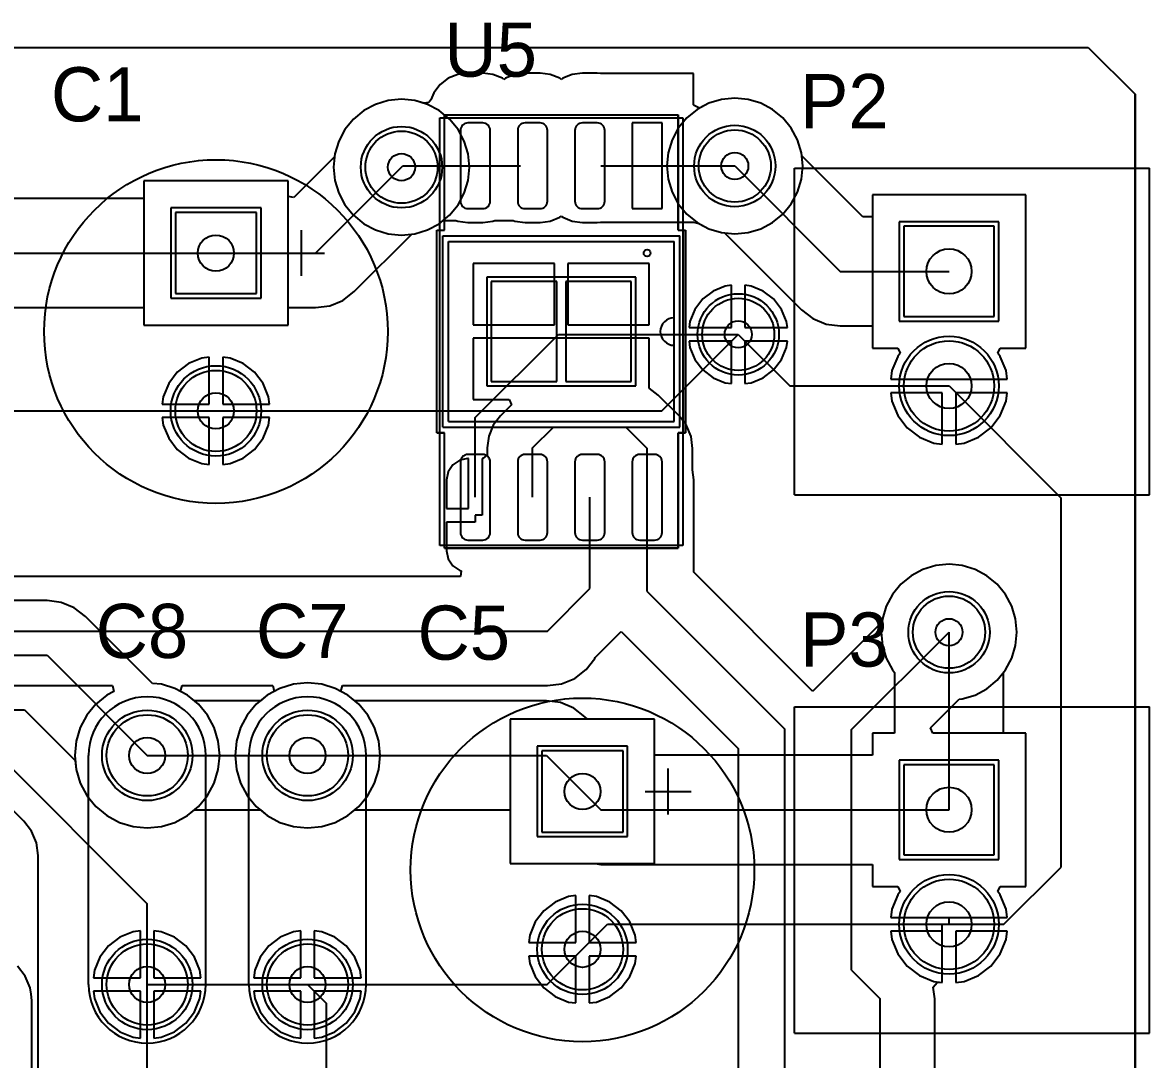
# Model space of a CAD drawing. Header units: millimetres. Extents: x 60.7 to 146.2, y 31.8 to 124.2.
# Drawn here: x 121.19 to 146.18, y 100.38 to 123.37 of the extents above; entities that cross this region are included whole.
import ezdxf

# ---------------------------------------------------------------- set-up
doc = ezdxf.new("R2010")
doc.units = ezdxf.units.MM
for name, color, linetype in [('BottomLayer', 5, 'Continuous'), ('BottomSolder', 6, 'Continuous'), ('Mechanical13', 56, 'Continuous'), ('Mechanical15', 56, 'Continuous'), ('Mechanical5', 56, 'Continuous'), ('Mechanical7', 56, 'Continuous'), ('MultiLayer', 9, 'Continuous'), ('PadHoleLayer', 156, 'Continuous'), ('TopLayer', 1, 'Continuous'), ('TopOverlay', 2, 'Continuous'), ('TopPaste', 8, 'Continuous'), ('TopSolder', 216, 'Continuous'), ('ViaHoleLayer', 16, 'Continuous')]:
    doc.layers.add(name, color=color, linetype=linetype)

msp = doc.modelspace()

# ---------------------------------------------------------------- linework, layer by layer
at = {"layer": 'BottomLayer'}
for p, q in [((81.3, 122.823), (144.82, 122.823)), ((144.82, 122.823), (145.86, 121.783)), ((136.982, 121.7), (136.688, 121.671)), ((137.276, 121.671), (136.982, 121.7)), ((145.86, 121.783), (145.86, 66)), ((129.014, 121.56), (128.753, 121.421)), ((129.297, 121.646), (129.014, 121.56)), ((129.591, 121.675), (129.297, 121.646)), ((129.885, 121.646), (129.591, 121.675)), ((130.168, 121.56), (129.885, 121.646)), ((130.428, 121.421), (130.168, 121.56)), ((136.405, 121.585), (136.145, 121.446)), ((136.688, 121.671), (136.405, 121.585)), ((137.559, 121.585), (137.276, 121.671)), ((137.82, 121.446), (137.559, 121.585)), ((128.525, 121.233), (128.338, 121.005)), ((128.753, 121.421), (128.525, 121.233)), ((130.657, 121.233), (130.428, 121.421)), ((130.844, 121.005), (130.657, 121.233)), ((135.916, 121.259), (135.729, 121.03)), ((136.145, 121.446), (135.916, 121.259)), ((138.048, 121.259), (137.82, 121.446)), ((138.235, 121.03), (138.048, 121.259)), ((128.338, 121.005), (128.198, 120.744)), ((130.983, 120.744), (130.844, 121.005)), ((135.729, 121.03), (135.59, 120.77)), ((138.375, 120.77), (138.235, 121.03)), ((128.198, 120.744), (128.113, 120.461)), ((131.069, 120.461), (130.983, 120.744)), ((135.59, 120.77), (135.504, 120.487)), ((138.46, 120.487), (138.375, 120.77)), ((128.113, 120.461), (128.106, 120.394)), ((131.098, 120.167), (131.069, 120.461)), ((135.504, 120.487), (135.475, 120.193)), ((138.467, 120.42), (138.46, 120.487)), ((128.106, 120.394), (127.203, 119.491)), ((139.82, 119.066), (138.467, 120.42)), ((127.686, 118.262), (129.591, 120.167)), ((131.069, 119.873), (131.098, 120.167)), ((135.475, 120.193), (135.504, 119.899)), ((136.982, 120.193), (139.319, 117.856)), ((127.076, 119.862), (123.876, 119.862)), ((123.876, 119.862), (123.876, 119.473)), ((127.076, 119.517), (127.076, 119.862)), ((130.983, 119.591), (131.069, 119.873)), ((135.504, 119.899), (135.59, 119.616)), ((123.876, 119.473), (119.404, 119.473)), ((127.203, 119.491), (127.076, 119.517)), ((130.844, 119.33), (130.983, 119.591)), ((135.59, 119.616), (135.729, 119.355)), ((143.432, 119.556), (140.032, 119.556)), ((140.032, 119.556), (140.032, 119.066)), ((143.432, 116.156), (143.432, 119.556)), ((130.657, 119.102), (130.844, 119.33)), ((135.729, 119.355), (135.916, 119.127)), ((126.376, 119.162), (124.576, 119.162)), ((124.576, 119.162), (124.576, 117.363)), ((126.376, 117.363), (126.376, 119.162)), ((130.428, 118.914), (130.657, 119.102)), ((135.916, 119.127), (136.145, 118.94)), ((140.032, 119.066), (139.82, 119.066)), ((129.885, 118.689), (130.168, 118.775)), ((130.168, 118.775), (130.428, 118.914)), ((136.145, 118.94), (136.405, 118.8)), ((136.405, 118.8), (136.688, 118.715)), ((136.688, 118.715), (136.755, 118.708)), ((136.755, 118.708), (138.463, 117)), ((142.732, 118.856), (140.732, 118.856)), ((140.732, 118.856), (140.732, 116.856)), ((142.732, 116.856), (142.732, 118.856)), ((128.542, 117.407), (129.818, 118.682)), ((129.818, 118.682), (129.885, 118.689)), ((118.656, 118.262), (125.476, 118.262)), ((125.476, 118.262), (127.686, 118.262)), ((139.319, 117.856), (141.732, 117.856)), ((136.771, 117.531), (136.504, 117.42)), ((136.908, 117.549), (136.771, 117.531)), ((136.908, 116.609), (136.908, 117.549)), ((137.346, 117.531), (137.208, 117.549)), ((137.208, 117.549), (137.208, 116.609)), ((137.613, 117.42), (137.346, 117.531)), ((124.576, 117.363), (126.376, 117.363)), ((127.999, 117.093), (128.291, 117.214)), ((128.291, 117.214), (128.542, 117.407)), ((136.274, 117.244), (136.098, 117.014)), ((136.504, 117.42), (136.274, 117.244)), ((137.843, 117.244), (137.613, 117.42)), ((138.019, 117.014), (137.843, 117.244)), ((118.656, 117.052), (123.876, 117.052)), ((123.876, 117.052), (123.876, 116.662)), ((127.076, 116.662), (127.076, 117.052)), ((127.076, 117.052), (127.686, 117.052)), ((127.686, 117.052), (127.999, 117.093)), ((136.098, 117.014), (135.987, 116.746)), ((138.13, 116.746), (138.019, 117.014)), ((138.463, 117), (138.714, 116.808)), ((135.987, 116.746), (135.969, 116.609)), ((138.148, 116.609), (138.13, 116.746)), ((138.714, 116.808), (139.006, 116.687)), ((140.732, 116.856), (142.732, 116.856)), ((123.876, 116.662), (127.076, 116.662)), ((135.362, 114.762), (137.058, 116.459)), ((135.969, 116.609), (136.908, 116.609)), ((137.058, 116.459), (138.201, 115.316)), ((137.208, 116.609), (138.148, 116.609)), ((139.006, 116.687), (139.319, 116.646)), ((139.319, 116.646), (140.032, 116.646)), ((140.032, 116.646), (140.032, 116.156)), ((136.908, 116.309), (135.969, 116.309)), ((135.969, 116.309), (135.987, 116.172)), ((136.908, 115.369), (136.908, 116.309)), ((138.148, 116.309), (137.208, 116.309)), ((137.208, 116.309), (137.208, 115.369)), ((138.13, 116.172), (138.148, 116.309)), ((125.326, 115.953), (125.163, 115.932)), ((125.326, 114.913), (125.326, 115.953)), ((125.789, 115.932), (125.626, 115.953)), ((125.626, 115.953), (125.626, 114.913)), ((135.987, 116.172), (136.098, 115.904)), ((138.019, 115.904), (138.13, 116.172)), ((140.032, 116.156), (140.594, 116.156)), ((140.596, 115.972), (140.465, 115.655)), ((140.594, 116.156), (140.651, 116.042)), ((140.651, 116.042), (140.596, 115.972)), ((142.813, 116.042), (142.87, 116.156)), ((142.868, 115.972), (142.813, 116.042)), ((142.999, 115.655), (142.868, 115.972)), ((142.87, 116.156), (143.432, 116.156)), ((124.871, 115.811), (124.62, 115.618)), ((125.163, 115.932), (124.871, 115.811)), ((126.081, 115.811), (125.789, 115.932)), ((126.332, 115.618), (126.081, 115.811)), ((136.098, 115.904), (136.274, 115.674)), ((137.843, 115.674), (138.019, 115.904)), ((124.62, 115.618), (124.428, 115.368)), ((126.524, 115.368), (126.332, 115.618)), ((136.274, 115.674), (136.504, 115.498)), ((136.504, 115.498), (136.771, 115.387)), ((137.346, 115.387), (137.613, 115.498)), ((137.613, 115.498), (137.843, 115.674)), ((140.465, 115.655), (140.441, 115.466)), ((140.441, 115.466), (141.732, 115.466)), ((141.732, 115.466), (143.023, 115.466)), ((143.023, 115.466), (142.999, 115.655)), ((124.428, 115.368), (124.307, 115.076)), ((126.645, 115.076), (126.524, 115.368)), ((136.771, 115.387), (136.908, 115.369)), ((137.208, 115.369), (137.346, 115.387)), ((138.201, 115.316), (141.732, 115.316)), ((141.732, 115.316), (144.221, 112.827)), ((124.307, 115.076), (124.285, 114.913)), ((126.667, 114.913), (126.645, 115.076)), ((141.582, 115.166), (140.441, 115.166)), ((140.441, 115.166), (140.465, 114.977)), ((140.465, 114.977), (140.596, 114.66)), ((141.582, 114.025), (141.582, 115.166)), ((143.023, 115.166), (141.882, 115.166)), ((141.882, 115.166), (141.882, 114.025)), ((142.868, 114.66), (142.999, 114.977)), ((142.999, 114.977), (143.023, 115.166)), ((118.636, 114.762), (125.476, 114.762)), ((124.285, 114.913), (125.326, 114.913)), ((125.476, 114.762), (135.362, 114.762)), ((125.626, 114.913), (126.667, 114.913)), ((125.326, 114.613), (124.285, 114.613)), ((124.285, 114.613), (124.307, 114.449)), ((125.326, 113.572), (125.326, 114.613)), ((126.667, 114.613), (125.626, 114.613)), ((125.626, 114.613), (125.626, 113.572)), ((126.645, 114.449), (126.667, 114.613)), ((140.596, 114.66), (140.805, 114.389)), ((142.659, 114.389), (142.868, 114.66)), ((124.307, 114.449), (124.428, 114.157)), ((126.524, 114.157), (126.645, 114.449)), ((140.805, 114.389), (141.076, 114.18)), ((142.388, 114.18), (142.659, 114.389)), ((124.428, 114.157), (124.62, 113.907)), ((126.332, 113.907), (126.524, 114.157)), ((141.076, 114.18), (141.393, 114.049)), ((141.393, 114.049), (141.582, 114.025)), ((141.882, 114.025), (142.071, 114.049)), ((142.071, 114.049), (142.388, 114.18)), ((124.62, 113.907), (124.871, 113.714)), ((124.871, 113.714), (125.163, 113.593)), ((125.789, 113.593), (126.081, 113.714)), ((126.081, 113.714), (126.332, 113.907)), ((125.163, 113.593), (125.326, 113.572)), ((125.626, 113.572), (125.789, 113.593)), ((144.221, 104.648), (144.221, 112.827)), ((141.155, 111.248), (140.895, 111.108)), ((141.438, 111.333), (141.155, 111.248)), ((141.732, 111.362), (141.438, 111.333)), ((142.026, 111.333), (141.732, 111.362)), ((142.309, 111.248), (142.026, 111.333)), ((142.569, 111.108), (142.309, 111.248)), ((140.895, 111.108), (140.666, 110.921)), ((142.798, 110.921), (142.569, 111.108)), ((140.666, 110.921), (140.479, 110.692)), ((142.985, 110.692), (142.798, 110.921)), ((121.73, 110.557), (95.497, 110.557)), ((122.043, 110.516), (121.73, 110.557)), ((122.335, 110.395), (122.043, 110.516)), ((140.479, 110.692), (140.339, 110.432)), ((143.125, 110.432), (142.985, 110.692)), ((122.585, 110.203), (122.335, 110.395)), ((140.339, 110.432), (140.254, 110.149)), ((143.21, 110.149), (143.125, 110.432)), ((124.067, 108.721), (122.585, 110.203)), ((140.254, 110.149), (140.225, 109.855)), ((143.239, 109.855), (143.21, 110.149)), ((140.225, 109.855), (140.254, 109.561)), ((141.732, 105.918), (141.732, 109.855)), ((143.21, 109.561), (143.239, 109.855)), ((140.254, 109.561), (140.339, 109.278)), ((143.125, 109.278), (143.21, 109.561)), ((94.996, 109.347), (121.73, 109.347)), ((121.73, 109.347), (123.952, 107.124)), ((140.339, 109.278), (140.479, 109.018)), ((142.985, 109.018), (143.125, 109.278)), ((140.479, 109.018), (140.522, 108.965)), ((140.522, 108.965), (140.522, 107.618)), ((142.942, 108.965), (142.985, 109.018)), ((142.942, 107.618), (142.942, 108.965)), ((124.266, 108.701), (124.067, 108.721)), ((127.508, 108.732), (127.194, 108.701)), ((127.822, 108.701), (127.508, 108.732)), ((124.567, 108.61), (124.266, 108.701)), ((124.845, 108.461), (124.567, 108.61)), ((124.999, 108.335), (124.845, 108.461)), ((126.615, 108.461), (126.461, 108.335)), ((126.893, 108.61), (126.615, 108.461)), ((127.194, 108.701), (126.893, 108.61)), ((128.123, 108.61), (127.822, 108.701)), ((128.401, 108.461), (128.123, 108.61)), ((128.555, 108.335), (128.401, 108.461)), ((126.461, 108.335), (124.999, 108.335)), ((132.804, 108.335), (128.555, 108.335)), ((133.117, 108.294), (132.804, 108.335)), ((133.409, 108.173), (133.117, 108.294)), ((110.479, 108.137), (121.228, 108.137)), ((121.228, 108.137), (122.356, 107.009)), ((133.66, 107.98), (133.409, 108.173)), ((133.716, 107.924), (133.66, 107.98)), ((135.204, 107.924), (133.716, 107.924)), ((135.204, 107.128), (135.204, 107.924)), ((140.522, 107.618), (140.032, 107.618)), ((140.032, 107.618), (140.032, 107.128)), ((143.432, 107.618), (142.942, 107.618)), ((143.432, 104.218), (143.432, 107.618)), ((134.504, 107.224), (132.704, 107.224)), ((132.704, 107.224), (132.704, 105.425)), ((134.504, 105.425), (134.504, 107.224)), ((122.356, 107.009), (122.375, 106.811)), ((123.952, 107.124), (127.508, 107.124)), ((127.508, 107.124), (132.804, 107.124)), ((132.804, 107.124), (133.604, 106.324)), ((140.032, 107.128), (135.204, 107.128)), ((122.375, 106.811), (122.467, 106.509)), ((142.732, 106.918), (140.732, 106.918)), ((140.732, 106.918), (140.732, 104.918)), ((142.732, 104.918), (142.732, 106.918)), ((122.467, 106.509), (122.615, 106.231)), ((122.615, 106.231), (122.815, 105.988)), ((133.604, 106.324), (134.01, 105.918)), ((122.815, 105.988), (123.059, 105.788)), ((123.059, 105.788), (123.337, 105.639)), ((124.567, 105.639), (124.845, 105.788)), ((124.845, 105.788), (124.999, 105.914)), ((124.999, 105.914), (126.461, 105.914)), ((126.461, 105.914), (126.615, 105.788)), ((126.615, 105.788), (126.893, 105.639)), ((128.123, 105.639), (128.401, 105.788)), ((128.401, 105.788), (128.555, 105.914)), ((128.555, 105.914), (132.004, 105.914)), ((132.004, 105.914), (132.004, 104.724)), ((134.01, 105.918), (141.732, 105.918)), ((123.337, 105.639), (123.638, 105.548)), ((123.638, 105.548), (123.952, 105.517)), ((123.952, 105.517), (124.266, 105.548)), ((124.266, 105.548), (124.567, 105.639)), ((126.893, 105.639), (127.194, 105.548)), ((127.194, 105.548), (127.508, 105.517)), ((127.508, 105.517), (127.822, 105.548)), ((127.822, 105.548), (128.123, 105.639)), ((132.704, 105.425), (134.504, 105.425)), ((132.004, 104.724), (133.882, 104.724)), ((133.882, 104.724), (134.01, 104.708)), ((134.01, 104.708), (140.032, 104.708)), ((140.032, 104.708), (140.032, 104.218)), ((140.732, 104.918), (142.732, 104.918)), ((142.951, 103.378), (144.221, 104.648)), ((140.032, 104.218), (140.594, 104.218)), ((140.594, 104.218), (140.651, 104.104)), ((142.813, 104.104), (142.87, 104.218)), ((142.87, 104.218), (143.432, 104.218)), ((133.291, 103.994), (132.999, 103.873)), ((133.454, 104.015), (133.291, 103.994)), ((133.454, 102.975), (133.454, 104.015)), ((133.917, 103.994), (133.754, 104.015)), ((133.754, 104.015), (133.754, 102.975)), ((134.209, 103.873), (133.917, 103.994)), ((140.596, 104.034), (140.465, 103.717)), ((140.651, 104.104), (140.596, 104.034)), ((142.868, 104.034), (142.813, 104.104)), ((142.999, 103.717), (142.868, 104.034)), ((132.999, 103.873), (132.748, 103.68)), ((134.46, 103.68), (134.209, 103.873)), ((140.465, 103.717), (140.441, 103.528)), ((143.023, 103.528), (142.999, 103.717)), ((132.748, 103.68), (132.556, 103.43)), ((134.652, 103.43), (134.46, 103.68)), ((140.441, 103.528), (141.732, 103.528)), ((141.732, 103.528), (143.023, 103.528)), ((123.639, 103.214), (123.347, 103.093)), ((123.802, 103.235), (123.639, 103.214)), ((123.802, 102.194), (123.802, 103.235)), ((124.265, 103.214), (124.102, 103.235)), ((124.102, 103.235), (124.102, 102.194)), ((124.557, 103.093), (124.265, 103.214)), ((127.195, 103.214), (126.903, 103.093)), ((127.358, 103.235), (127.195, 103.214)), ((127.358, 102.194), (127.358, 103.235)), ((127.821, 103.214), (127.658, 103.235)), ((127.658, 103.235), (127.658, 102.194)), ((128.113, 103.093), (127.821, 103.214)), ((132.556, 103.43), (132.435, 103.138)), ((133.604, 102.824), (134.158, 103.378)), ((134.158, 103.378), (141.732, 103.378)), ((134.773, 103.138), (134.652, 103.43)), ((141.582, 103.228), (140.441, 103.228)), ((140.441, 103.228), (140.465, 103.039)), ((141.582, 102.087), (141.582, 103.228)), ((141.732, 103.378), (142.951, 103.378)), ((143.023, 103.228), (141.882, 103.228)), ((141.882, 103.228), (141.882, 102.087)), ((142.999, 103.039), (143.023, 103.228)), ((123.347, 103.093), (123.096, 102.9)), ((124.808, 102.9), (124.557, 103.093)), ((126.903, 103.093), (126.652, 102.9)), ((128.364, 102.9), (128.113, 103.093)), ((132.435, 103.138), (132.413, 102.975)), ((132.413, 102.975), (133.454, 102.975)), ((133.754, 102.975), (134.795, 102.975)), ((134.795, 102.975), (134.773, 103.138)), ((140.465, 103.039), (140.596, 102.722)), ((142.868, 102.722), (142.999, 103.039)), ((123.096, 102.9), (122.904, 102.65)), ((125, 102.65), (124.808, 102.9)), ((126.652, 102.9), (126.46, 102.65)), ((128.556, 102.65), (128.364, 102.9)), ((132.824, 102.044), (133.604, 102.824)), ((140.596, 102.722), (140.805, 102.451)), ((142.659, 102.451), (142.868, 102.722)), ((122.904, 102.65), (122.783, 102.358)), ((125.121, 102.358), (125, 102.65)), ((126.46, 102.65), (126.339, 102.358)), ((128.677, 102.358), (128.556, 102.65)), ((133.454, 102.675), (132.413, 102.675)), ((132.413, 102.675), (132.435, 102.511)), ((132.435, 102.511), (132.556, 102.219)), ((133.454, 101.634), (133.454, 102.675)), ((134.795, 102.675), (133.754, 102.675)), ((133.754, 102.675), (133.754, 101.634)), ((134.652, 102.219), (134.773, 102.511)), ((134.773, 102.511), (134.795, 102.675)), ((121.249, 102.228), (121.077, 102.453)), ((121.312, 102.075), (121.249, 102.228)), ((122.783, 102.358), (122.761, 102.194)), ((125.143, 102.194), (125.121, 102.358)), ((126.339, 102.358), (126.317, 102.194)), ((128.699, 102.194), (128.677, 102.358)), ((132.556, 102.219), (132.748, 101.969)), ((134.46, 101.969), (134.652, 102.219)), ((140.805, 102.451), (141.076, 102.242)), ((141.076, 102.242), (141.393, 102.111)), ((142.071, 102.111), (142.388, 102.242)), ((142.388, 102.242), (142.659, 102.451)), ((121.357, 101.967), (121.312, 102.075)), ((121.376, 101.826), (121.357, 101.967)), ((122.761, 102.194), (123.802, 102.194)), ((123.952, 102.044), (127.508, 102.044)), ((123.952, 97.511), (123.952, 102.044)), ((124.102, 102.194), (125.143, 102.194)), ((126.317, 102.194), (127.358, 102.194)), ((127.508, 102.044), (132.824, 102.044)), ((127.508, 102.044), (127.93, 101.622)), ((127.658, 102.194), (128.699, 102.194)), ((132.748, 101.969), (132.999, 101.776)), ((134.209, 101.776), (134.46, 101.969)), ((141.393, 102.111), (141.582, 102.087)), ((141.882, 102.087), (142.071, 102.111)), ((121.394, 101.686), (121.376, 101.826)), ((123.802, 101.895), (122.761, 101.895)), ((122.761, 101.895), (122.783, 101.731)), ((122.783, 101.731), (122.904, 101.439)), ((123.802, 100.854), (123.802, 101.895)), ((125.143, 101.895), (124.102, 101.895)), ((124.102, 101.895), (124.102, 100.854)), ((125, 101.439), (125.121, 101.731)), ((125.121, 101.731), (125.143, 101.895)), ((127.358, 101.895), (126.317, 101.895)), ((126.317, 101.895), (126.339, 101.731)), ((126.339, 101.731), (126.46, 101.439)), ((127.358, 100.854), (127.358, 101.895)), ((128.699, 101.895), (127.658, 101.895)), ((127.658, 101.895), (127.658, 100.854)), ((128.556, 101.439), (128.677, 101.731)), ((128.677, 101.731), (128.699, 101.895)), ((132.999, 101.776), (133.291, 101.655)), ((133.917, 101.655), (134.209, 101.776)), ((121.394, 94.54), (121.394, 101.686)), ((127.93, 93.418), (127.93, 101.622)), ((133.291, 101.655), (133.454, 101.634)), ((133.754, 101.634), (133.917, 101.655)), ((122.904, 101.439), (123.096, 101.189)), ((124.808, 101.189), (125, 101.439)), ((126.46, 101.439), (126.652, 101.189)), ((128.364, 101.189), (128.556, 101.439)), ((123.096, 101.189), (123.347, 100.996)), ((123.347, 100.996), (123.639, 100.875)), ((124.265, 100.875), (124.557, 100.996)), ((124.557, 100.996), (124.808, 101.189)), ((126.652, 101.189), (126.903, 100.996)), ((126.903, 100.996), (127.195, 100.875)), ((127.821, 100.875), (128.113, 100.996)), ((128.113, 100.996), (128.364, 101.189)), ((123.639, 100.875), (123.802, 100.854)), ((124.102, 100.854), (124.265, 100.875)), ((127.195, 100.875), (127.358, 100.854)), ((127.658, 100.854), (127.821, 100.875))]:
    msp.add_line(p, q, dxfattribs=at)
for centre, radius in [((129.591, 120.167), 0.8), ((136.982, 120.193), 0.8), ((137.058, 116.459), 0.8), ((141.732, 115.316), 1), ((125.476, 114.762), 0.9), ((141.732, 109.855), 0.8), ((123.952, 107.124), 0.9), ((127.508, 107.124), 0.9), ((141.732, 103.378), 1), ((133.604, 102.824), 0.9), ((123.952, 102.044), 0.9), ((127.508, 102.044), 0.9)]:
    msp.add_circle(centre, radius, dxfattribs=at)
at = {"layer": 'BottomSolder'}
for p, q in [((126.478, 119.264), (124.474, 119.264)), ((124.474, 119.264), (124.474, 117.261)), ((126.478, 117.261), (126.478, 119.264)), ((142.834, 118.958), (140.63, 118.958)), ((140.63, 118.958), (140.63, 116.754)), ((142.834, 116.754), (142.834, 118.958)), ((124.474, 117.261), (126.478, 117.261)), ((140.63, 116.754), (142.834, 116.754)), ((134.606, 107.326), (132.602, 107.326)), ((132.602, 107.326), (132.602, 105.323)), ((134.606, 105.323), (134.606, 107.326)), ((142.834, 107.02), (140.63, 107.02)), ((140.63, 107.02), (140.63, 104.816)), ((142.834, 104.816), (142.834, 107.02)), ((132.602, 105.323), (134.606, 105.323)), ((140.63, 104.816), (142.834, 104.816))]:
    msp.add_line(p, q, dxfattribs=at)
for centre, radius in [((129.591, 120.167), 0.902), ((136.982, 120.193), 0.902), ((137.058, 116.459), 0.902), ((141.732, 115.316), 1.102), ((125.476, 114.762), 1.002), ((141.732, 109.855), 0.902), ((123.952, 107.124), 1.002), ((127.508, 107.124), 1.002), ((141.732, 103.378), 1.102), ((133.604, 102.824), 1.002), ((123.952, 102.044), 1.002), ((127.508, 102.044), 1.002)]:
    msp.add_circle(centre, radius, dxfattribs=at)
at = {"layer": 'Mechanical13'}
for p, q in [((130.631, 118.516), (135.635, 118.516)), ((130.631, 114.529), (130.631, 118.516)), ((135.635, 114.529), (135.635, 118.516)), ((130.631, 114.529), (135.635, 114.529))]:
    msp.add_line(p, q, dxfattribs=at)
msp.add_circle((135.038, 118.262), 0.0762, dxfattribs=at)
msp.add_arc((135.635, 116.522), 0.305, 90, 270, dxfattribs=at)
at = {"layer": 'Mechanical15'}
for p, q in [((130.543, 118.77), (130.543, 121.328)), ((130.543, 121.328), (135.724, 121.328)), ((130.543, 118.77), (130.543, 121.328)), ((130.543, 121.328), (135.724, 121.328)), ((135.724, 118.77), (135.724, 121.328)), ((135.724, 121.328), (135.724, 118.77)), ((130.377, 118.77), (130.543, 118.77)), ((130.377, 114.275), (130.377, 118.77)), ((130.377, 118.77), (130.543, 118.77)), ((130.377, 114.275), (130.377, 118.77)), ((135.724, 118.77), (135.889, 118.77)), ((135.724, 118.77), (135.889, 118.77)), ((135.889, 114.275), (135.889, 118.77)), ((135.889, 118.77), (135.889, 114.275)), ((130.377, 114.275), (130.543, 114.275)), ((130.543, 114.275), (130.377, 114.275)), ((130.543, 111.717), (130.543, 114.275)), ((130.543, 111.717), (130.543, 114.275)), ((135.724, 114.275), (135.889, 114.275)), ((135.724, 111.717), (135.724, 114.275)), ((135.889, 114.275), (135.724, 114.275)), ((135.724, 114.275), (135.724, 111.717)), ((130.543, 111.717), (135.724, 111.717)), ((135.724, 111.717), (130.543, 111.717))]:
    msp.add_line(p, q, dxfattribs=at)
at = {"layer": 'Mechanical5'}
for p, q in [((130.441, 111.781), (130.441, 121.264)), ((130.441, 121.264), (135.826, 121.264)), ((135.826, 121.264), (135.826, 111.781)), ((135.826, 111.781), (130.441, 111.781))]:
    msp.add_line(p, q, dxfattribs=at)
at = {"layer": 'Mechanical7'}
for p, q in [((81.3, 122.823), (144.82, 122.823)), ((144.82, 122.823), (145.86, 121.783)), ((145.86, 66), (145.86, 121.783))]:
    msp.add_line(p, q, dxfattribs=at)
at = {"layer": 'MultiLayer'}
for p, q in [((126.376, 119.162), (124.576, 119.162)), ((124.576, 119.162), (124.576, 117.363)), ((126.376, 117.363), (126.376, 119.162)), ((142.732, 118.856), (140.732, 118.856)), ((140.732, 118.856), (140.732, 116.856)), ((142.732, 116.856), (142.732, 118.856)), ((124.576, 117.363), (126.376, 117.363)), ((140.732, 116.856), (142.732, 116.856)), ((134.504, 107.224), (132.704, 107.224)), ((132.704, 107.224), (132.704, 105.425)), ((134.504, 105.425), (134.504, 107.224)), ((142.732, 106.918), (140.732, 106.918)), ((140.732, 106.918), (140.732, 104.918)), ((142.732, 104.918), (142.732, 106.918)), ((132.704, 105.425), (134.504, 105.425)), ((140.732, 104.918), (142.732, 104.918))]:
    msp.add_line(p, q, dxfattribs=at)
for centre, radius in [((129.591, 120.167), 0.8), ((136.982, 120.193), 0.8), ((137.058, 116.459), 0.8), ((141.732, 115.316), 1), ((125.476, 114.762), 0.9), ((141.732, 109.855), 0.8), ((123.952, 107.124), 0.9), ((127.508, 107.124), 0.9), ((141.732, 103.378), 1), ((133.604, 102.824), 0.9), ((123.952, 102.044), 0.9), ((127.508, 102.044), 0.9)]:
    msp.add_circle(centre, radius, dxfattribs=at)
at = {"layer": 'PadHoleLayer'}
for centre, radius in [((125.476, 118.262), 0.4), ((141.732, 117.856), 0.5), ((141.732, 115.316), 0.5), ((125.476, 114.762), 0.4), ((123.952, 107.124), 0.4), ((127.508, 107.124), 0.4), ((133.604, 106.324), 0.4), ((141.732, 105.918), 0.5), ((141.732, 103.378), 0.5), ((133.604, 102.824), 0.4), ((123.952, 102.044), 0.4), ((127.508, 102.044), 0.4)]:
    msp.add_circle(centre, radius, dxfattribs=at)
at = {"layer": 'TopLayer'}
for p, q in [((81.3, 122.823), (144.82, 122.823)), ((144.82, 122.823), (145.86, 121.783)), ((130.837, 122.225), (130.627, 122.138)), ((131.063, 122.255), (130.837, 122.225)), ((131.393, 122.255), (131.063, 122.255)), ((131.619, 122.225), (131.393, 122.255)), ((131.83, 122.138), (131.619, 122.225)), ((132.107, 122.225), (131.897, 122.138)), ((132.333, 122.255), (132.107, 122.225)), ((132.663, 122.255), (132.333, 122.255)), ((132.889, 122.225), (132.663, 122.255)), ((133.1, 122.138), (132.889, 122.225)), ((133.377, 122.225), (133.167, 122.138)), ((133.603, 122.255), (133.377, 122.225)), ((133.933, 122.255), (133.603, 122.255)), ((134.006, 122.245), (133.933, 122.255)), ((134.008, 122.247), (134.006, 122.245)), ((136.069, 122.247), (134.008, 122.247)), ((134.008, 122.247), (134.008, 122.247)), ((136.069, 121.546), (136.069, 122.247)), ((130.446, 121.999), (130.308, 121.819)), ((130.627, 122.138), (130.446, 121.999)), ((131.863, 122.112), (131.83, 122.138)), ((131.897, 122.138), (131.863, 122.112)), ((133.133, 122.112), (133.1, 122.138)), ((133.167, 122.138), (133.133, 122.112)), ((130.308, 121.819), (130.243, 121.663)), ((136.982, 121.7), (136.688, 121.671)), ((137.276, 121.671), (136.982, 121.7)), ((145.86, 121.783), (145.86, 66)), ((129.014, 121.56), (128.753, 121.421)), ((129.297, 121.646), (129.014, 121.56)), ((129.591, 121.675), (129.297, 121.646)), ((129.885, 121.646), (129.591, 121.675)), ((130.089, 121.584), (129.885, 121.646)), ((130.2, 121.604), (130.089, 121.584)), ((130.243, 121.663), (130.2, 121.604)), ((136.078, 121.533), (136.069, 121.546)), ((136.196, 121.473), (136.078, 121.533)), ((136.405, 121.585), (136.196, 121.473)), ((136.688, 121.671), (136.405, 121.585)), ((137.559, 121.585), (137.276, 121.671)), ((137.82, 121.446), (137.559, 121.585)), ((128.525, 121.233), (128.338, 121.005)), ((128.753, 121.421), (128.525, 121.233)), ((138.048, 121.259), (137.82, 121.446)), ((138.235, 121.03), (138.048, 121.259)), ((128.338, 121.005), (128.198, 120.744)), ((130.898, 120.982), (130.898, 119.413)), ((131.393, 121.147), (131.063, 121.147)), ((131.559, 119.413), (131.559, 120.982)), ((132.168, 120.982), (132.168, 119.413)), ((132.663, 121.147), (132.333, 121.147)), ((132.829, 119.413), (132.829, 120.982)), ((133.438, 120.982), (133.438, 119.413)), ((133.933, 121.147), (133.603, 121.147)), ((134.099, 119.413), (134.099, 120.982)), ((135.369, 121.147), (134.708, 121.147)), ((134.708, 121.147), (134.708, 119.248)), ((135.369, 119.248), (135.369, 121.147)), ((138.375, 120.77), (138.235, 121.03)), ((128.198, 120.744), (128.113, 120.461)), ((138.46, 120.487), (138.375, 120.77)), ((128.113, 120.461), (128.084, 120.167)), ((138.489, 120.193), (138.46, 120.487)), ((128.084, 120.167), (128.113, 119.873)), ((129.591, 120.167), (129.621, 120.197)), ((129.621, 120.197), (131.228, 120.197)), ((131.228, 120.197), (132.232, 120.197)), ((134.01, 120.193), (136.982, 120.193)), ((138.46, 119.899), (138.489, 120.193)), ((127.076, 119.862), (123.876, 119.862)), ((123.876, 119.862), (123.876, 116.662)), ((127.076, 116.662), (127.076, 119.862)), ((128.113, 119.873), (128.198, 119.591)), ((138.375, 119.616), (138.46, 119.899)), ((128.198, 119.591), (128.338, 119.33)), ((138.235, 119.355), (138.375, 119.616)), ((143.432, 119.556), (140.032, 119.556)), ((140.032, 119.556), (140.032, 116.156)), ((143.432, 116.156), (143.432, 119.556)), ((128.338, 119.33), (128.525, 119.102)), ((131.063, 119.248), (131.393, 119.248)), ((132.333, 119.248), (132.663, 119.248)), ((133.603, 119.248), (133.933, 119.248)), ((134.708, 119.248), (135.369, 119.248)), ((138.048, 119.127), (138.235, 119.355)), ((126.376, 119.162), (124.576, 119.162)), ((124.576, 119.162), (124.576, 117.363)), ((126.376, 117.363), (126.376, 119.162)), ((128.525, 119.102), (128.753, 118.914)), ((130.428, 118.914), (130.517, 118.987)), ((130.517, 118.987), (130.795, 118.987)), ((130.795, 118.987), (130.837, 118.97)), ((130.837, 118.97), (131.063, 118.94)), ((131.393, 118.94), (131.619, 118.97)), ((131.619, 118.97), (131.661, 118.987)), ((131.661, 118.987), (132.065, 118.987)), ((132.065, 118.987), (132.107, 118.97)), ((132.107, 118.97), (132.333, 118.94)), ((132.663, 118.94), (132.889, 118.97)), ((132.889, 118.97), (133.1, 119.057)), ((133.1, 119.057), (133.133, 119.083)), ((133.133, 119.083), (133.167, 119.057)), ((133.167, 119.057), (133.377, 118.97)), ((133.377, 118.97), (133.603, 118.94)), ((137.82, 118.94), (138.048, 119.127)), ((128.753, 118.914), (129.014, 118.775)), ((129.014, 118.775), (129.297, 118.689)), ((129.885, 118.689), (130.168, 118.775)), ((130.168, 118.775), (130.428, 118.914)), ((131.063, 118.94), (131.393, 118.94)), ((132.333, 118.94), (132.663, 118.94)), ((133.603, 118.94), (133.933, 118.94)), ((133.933, 118.94), (134.006, 118.95)), ((134.006, 118.95), (134.008, 118.947)), ((134.008, 118.947), (134.008, 118.947)), ((134.008, 118.947), (136.069, 118.947)), ((136.069, 118.947), (136.069, 118.947)), ((136.069, 118.947), (136.184, 118.919)), ((136.184, 118.919), (136.405, 118.8)), ((136.405, 118.8), (136.688, 118.715)), ((136.688, 118.715), (136.982, 118.686)), ((136.982, 118.686), (137.276, 118.715)), ((137.276, 118.715), (137.559, 118.8)), ((137.559, 118.8), (137.82, 118.94)), ((142.732, 118.856), (140.732, 118.856)), ((140.732, 118.856), (140.732, 116.856)), ((142.732, 116.856), (142.732, 118.856)), ((129.297, 118.689), (129.591, 118.66)), ((129.591, 118.66), (129.885, 118.689)), ((132.983, 118.029), (131.182, 118.029)), ((131.182, 118.029), (131.182, 116.672)), ((132.983, 116.672), (132.983, 118.029)), ((135.084, 118.029), (133.283, 118.029)), ((133.283, 118.029), (133.283, 116.672)), ((135.084, 116.672), (135.084, 118.029)), ((134.784, 117.729), (131.482, 117.729)), ((131.482, 117.729), (131.482, 115.316)), ((134.784, 115.316), (134.784, 117.729)), ((136.771, 117.531), (136.504, 117.42)), ((136.908, 117.549), (136.771, 117.531)), ((136.908, 116.609), (136.908, 117.549)), ((137.346, 117.531), (137.208, 117.549)), ((137.208, 117.549), (137.208, 116.609)), ((137.613, 117.42), (137.346, 117.531)), ((124.576, 117.363), (126.376, 117.363)), ((136.274, 117.244), (136.098, 117.014)), ((136.504, 117.42), (136.274, 117.244)), ((137.843, 117.244), (137.613, 117.42)), ((138.019, 117.014), (137.843, 117.244)), ((136.098, 117.014), (135.987, 116.746)), ((138.13, 116.746), (138.019, 117.014)), ((135.987, 116.746), (135.969, 116.609)), ((138.148, 116.609), (138.13, 116.746)), ((140.732, 116.856), (142.732, 116.856)), ((123.876, 116.662), (127.076, 116.662)), ((131.182, 116.672), (132.983, 116.672)), ((131.228, 114.618), (133.07, 116.459)), ((133.07, 116.459), (137.058, 116.459)), ((133.283, 116.672), (135.084, 116.672)), ((135.969, 116.609), (136.908, 116.609)), ((137.208, 116.609), (138.148, 116.609)), ((133.133, 116.373), (131.182, 116.373)), ((131.182, 116.373), (131.182, 115.016)), ((135.084, 116.373), (133.133, 116.373)), ((135.084, 115.267), (135.084, 116.373)), ((136.908, 116.309), (135.969, 116.309)), ((135.969, 116.309), (135.987, 116.172)), ((136.908, 115.369), (136.908, 116.309)), ((138.148, 116.309), (137.208, 116.309)), ((137.208, 116.309), (137.208, 115.369)), ((138.13, 116.172), (138.148, 116.309)), ((125.326, 115.953), (125.163, 115.932)), ((125.326, 114.913), (125.326, 115.953)), ((125.789, 115.932), (125.626, 115.953)), ((125.626, 115.953), (125.626, 114.913)), ((135.987, 116.172), (136.098, 115.904)), ((138.019, 115.904), (138.13, 116.172)), ((140.032, 116.156), (140.594, 116.156)), ((140.596, 115.972), (140.465, 115.655)), ((140.594, 116.156), (140.651, 116.042)), ((140.651, 116.042), (140.596, 115.972)), ((142.813, 116.042), (142.87, 116.156)), ((142.868, 115.972), (142.813, 116.042)), ((142.999, 115.655), (142.868, 115.972)), ((142.87, 116.156), (143.432, 116.156)), ((124.871, 115.811), (124.62, 115.618)), ((125.163, 115.932), (124.871, 115.811)), ((126.081, 115.811), (125.789, 115.932)), ((126.332, 115.618), (126.081, 115.811)), ((136.098, 115.904), (136.274, 115.674)), ((137.843, 115.674), (138.019, 115.904)), ((124.62, 115.618), (124.428, 115.368)), ((126.524, 115.368), (126.332, 115.618)), ((136.274, 115.674), (136.504, 115.498)), ((136.504, 115.498), (136.771, 115.387)), ((137.346, 115.387), (137.613, 115.498)), ((137.613, 115.498), (137.843, 115.674)), ((140.465, 115.655), (140.441, 115.466)), ((140.441, 115.466), (141.732, 115.466)), ((141.732, 115.466), (143.023, 115.466)), ((143.023, 115.466), (142.999, 115.655)), ((124.428, 115.368), (124.307, 115.076)), ((126.645, 115.076), (126.524, 115.368)), ((131.482, 115.316), (134.784, 115.316)), ((135.282, 115.115), (135.084, 115.267)), ((136.771, 115.387), (136.908, 115.369)), ((137.208, 115.369), (137.346, 115.387)), ((124.307, 115.076), (124.285, 114.913)), ((126.667, 114.913), (126.645, 115.076)), ((131.182, 115.016), (131.98, 115.016)), ((131.98, 115.016), (132.028, 114.899)), ((135.752, 114.646), (135.282, 115.115)), ((141.582, 115.166), (140.441, 115.166)), ((140.441, 115.166), (140.465, 114.977)), ((140.465, 114.977), (140.596, 114.66)), ((141.582, 114.025), (141.582, 115.166)), ((143.023, 115.166), (141.882, 115.166)), ((141.882, 115.166), (141.882, 114.025)), ((142.868, 114.66), (142.999, 114.977)), ((142.999, 114.977), (143.023, 115.166)), ((124.285, 114.913), (125.326, 114.913)), ((125.626, 114.913), (126.667, 114.913)), ((132.028, 114.899), (131.785, 114.655)), ((125.326, 114.613), (124.285, 114.613)), ((124.285, 114.613), (124.307, 114.449)), ((125.326, 113.572), (125.326, 114.613)), ((126.667, 114.613), (125.626, 114.613)), ((125.626, 114.613), (125.626, 113.572)), ((126.645, 114.449), (126.667, 114.613)), ((131.228, 112.848), (131.228, 114.618)), ((131.785, 114.655), (131.625, 114.446)), ((135.912, 114.437), (135.752, 114.646)), ((140.596, 114.66), (140.805, 114.389)), ((142.659, 114.389), (142.868, 114.66)), ((124.307, 114.449), (124.428, 114.157)), ((126.524, 114.157), (126.645, 114.449)), ((131.524, 114.203), (131.49, 113.942)), ((131.625, 114.446), (131.524, 114.203)), ((132.498, 113.942), (132.958, 114.402)), ((132.958, 114.402), (134.569, 114.402)), ((134.569, 114.402), (135.038, 113.932)), ((136.013, 114.194), (135.912, 114.437)), ((140.805, 114.389), (141.076, 114.18)), ((142.388, 114.18), (142.659, 114.389)), ((124.428, 114.157), (124.62, 113.907)), ((126.332, 113.907), (126.524, 114.157)), ((136.047, 113.932), (136.013, 114.194)), ((141.076, 114.18), (141.393, 114.049)), ((141.393, 114.049), (141.582, 114.025)), ((141.882, 114.025), (142.071, 114.049)), ((142.071, 114.049), (142.388, 114.18)), ((124.62, 113.907), (124.871, 113.714)), ((124.871, 113.714), (125.163, 113.593)), ((125.789, 113.593), (126.081, 113.714)), ((126.081, 113.714), (126.332, 113.907)), ((131.063, 113.707), (130.882, 113.671)), ((131.393, 113.797), (131.063, 113.797)), ((131.078, 113.707), (131.063, 113.707)), ((131.078, 112.598), (131.078, 113.707)), ((131.393, 113.707), (131.378, 113.707)), ((131.378, 113.707), (131.378, 112.448)), ((131.49, 113.786), (131.393, 113.707)), ((131.49, 113.942), (131.49, 113.786)), ((132.663, 113.797), (132.333, 113.797)), ((132.498, 112.848), (132.498, 113.942)), ((133.933, 113.797), (133.603, 113.797)), ((135.203, 113.797), (134.873, 113.797)), ((135.038, 112.848), (135.038, 113.932)), ((136.047, 113.453), (136.047, 113.932)), ((125.163, 113.593), (125.326, 113.572)), ((125.626, 113.572), (125.789, 113.593)), ((130.728, 113.568), (130.625, 113.414)), ((130.882, 113.671), (130.728, 113.568)), ((130.898, 113.632), (130.898, 112.063)), ((131.559, 112.063), (131.559, 113.632)), ((132.168, 113.632), (132.168, 112.063)), ((132.829, 112.063), (132.829, 113.632)), ((133.438, 113.632), (133.438, 112.063)), ((134.099, 112.063), (134.099, 113.632)), ((134.708, 113.632), (134.708, 112.063)), ((135.369, 112.063), (135.369, 113.632)), ((136.076, 113.232), (136.047, 113.453)), ((130.625, 113.414), (130.589, 113.232)), ((130.589, 113.232), (130.589, 112.598)), ((136.076, 111.663), (136.076, 113.232)), ((133.768, 110.822), (133.768, 112.848)), ((135.038, 110.757), (135.038, 112.848)), ((130.589, 112.598), (131.078, 112.598)), ((131.228, 112.298), (130.589, 112.298)), ((130.589, 112.298), (130.589, 111.663)), ((131.378, 112.448), (131.228, 112.448)), ((131.228, 112.448), (131.228, 112.298)), ((131.063, 111.898), (131.393, 111.898)), ((132.333, 111.898), (132.663, 111.898)), ((133.603, 111.898), (133.933, 111.898)), ((134.873, 111.898), (135.203, 111.898)), ((130.589, 111.663), (130.625, 111.481)), ((130.625, 111.481), (130.728, 111.327)), ((136.072, 111.634), (136.076, 111.663)), ((136.072, 111.186), (136.072, 111.634)), ((130.728, 111.327), (130.882, 111.224)), ((130.882, 111.224), (130.916, 111.218)), ((130.916, 111.218), (130.903, 111.091)), ((141.155, 111.248), (140.895, 111.108)), ((141.438, 111.333), (141.155, 111.248)), ((141.732, 111.362), (141.438, 111.333)), ((142.026, 111.333), (141.732, 111.362)), ((142.309, 111.248), (142.026, 111.333)), ((142.569, 111.108), (142.309, 111.248)), ((130.903, 111.091), (115.342, 111.091)), ((138.707, 108.551), (136.072, 111.186)), ((140.895, 111.108), (140.666, 110.921)), ((142.798, 110.921), (142.569, 111.108)), ((132.827, 109.88), (133.768, 110.822)), ((135.038, 110.757), (138.09, 107.706)), ((140.666, 110.921), (140.479, 110.692)), ((142.985, 110.692), (142.798, 110.921)), ((140.479, 110.692), (140.339, 110.432)), ((143.125, 110.432), (142.985, 110.692)), ((140.339, 110.432), (140.254, 110.149)), ((143.21, 110.149), (143.125, 110.432)), ((140.247, 110.082), (138.717, 108.552)), ((140.254, 110.149), (140.247, 110.082)), ((143.239, 109.855), (143.21, 110.149)), ((85.75, 109.88), (132.827, 109.88)), ((133.884, 109.297), (134.46, 109.873)), ((134.46, 109.873), (137.056, 107.278)), ((139.573, 107.696), (141.732, 109.855)), ((143.21, 109.561), (143.239, 109.855)), ((143.125, 109.278), (143.21, 109.561)), ((133.683, 109.025), (133.875, 109.275)), ((133.875, 109.275), (133.884, 109.297)), ((142.985, 109.018), (143.125, 109.278)), ((133.432, 108.832), (133.683, 109.025)), ((142.798, 108.789), (142.985, 109.018)), ((132.827, 108.67), (133.14, 108.711)), ((133.14, 108.711), (133.432, 108.832)), ((142.569, 108.602), (142.798, 108.789)), ((88.404, 108.67), (123.18, 108.67)), ((123.059, 108.461), (122.815, 108.261)), ((123.212, 108.543), (123.059, 108.461)), ((123.18, 108.67), (123.212, 108.543)), ((124.692, 108.543), (124.724, 108.67)), ((124.845, 108.461), (124.692, 108.543)), ((124.724, 108.67), (126.736, 108.67)), ((125.089, 108.261), (124.845, 108.461)), ((126.615, 108.461), (126.371, 108.261)), ((126.768, 108.543), (126.615, 108.461)), ((126.736, 108.67), (126.768, 108.543)), ((128.248, 108.543), (128.28, 108.67)), ((128.401, 108.461), (128.248, 108.543)), ((128.28, 108.67), (132.827, 108.67)), ((128.645, 108.261), (128.401, 108.461)), ((138.717, 108.552), (138.707, 108.551)), ((142.026, 108.377), (142.309, 108.462)), ((142.309, 108.462), (142.569, 108.602)), ((122.815, 108.261), (122.615, 108.018)), ((125.289, 108.018), (125.089, 108.261)), ((126.371, 108.261), (126.171, 108.018)), ((128.845, 108.018), (128.645, 108.261)), ((141.324, 107.735), (141.959, 108.37)), ((141.959, 108.37), (142.026, 108.377)), ((122.615, 108.018), (122.467, 107.74)), ((125.437, 107.74), (125.289, 108.018)), ((126.171, 108.018), (126.023, 107.74)), ((128.993, 107.74), (128.845, 108.018)), ((119.837, 107.95), (123.952, 103.835)), ((122.467, 107.74), (122.375, 107.438)), ((125.529, 107.438), (125.437, 107.74)), ((126.023, 107.74), (125.931, 107.438)), ((129.085, 107.438), (128.993, 107.74)), ((135.204, 107.924), (132.004, 107.924)), ((132.004, 107.924), (132.004, 104.724)), ((135.204, 104.724), (135.204, 107.924)), ((138.09, 95.885), (138.09, 107.706)), ((141.373, 107.618), (141.324, 107.735)), ((139.573, 102.362), (139.573, 107.696)), ((143.432, 107.618), (141.373, 107.618)), ((143.432, 104.218), (143.432, 107.618)), ((122.375, 107.438), (122.344, 107.124)), ((125.56, 107.124), (125.529, 107.438)), ((125.931, 107.438), (125.9, 107.124)), ((129.116, 107.124), (129.085, 107.438)), ((134.504, 107.224), (132.704, 107.224)), ((132.704, 107.224), (132.704, 105.425)), ((134.504, 105.425), (134.504, 107.224)), ((137.056, 107.278), (137.056, 96.977)), ((121.214, 105.669), (119.791, 107.091)), ((122.344, 107.124), (122.375, 106.811)), ((125.529, 106.811), (125.56, 107.124)), ((125.9, 107.124), (125.931, 106.811)), ((129.085, 106.811), (129.116, 107.124)), ((122.375, 106.811), (122.467, 106.509)), ((125.437, 106.509), (125.529, 106.811)), ((125.931, 106.811), (126.023, 106.509)), ((128.993, 106.509), (129.085, 106.811)), ((142.732, 106.918), (140.732, 106.918)), ((140.732, 106.918), (140.732, 104.918)), ((142.732, 104.918), (142.732, 106.918)), ((122.467, 106.509), (122.615, 106.231)), ((125.289, 106.231), (125.437, 106.509)), ((126.023, 106.509), (126.171, 106.231)), ((128.845, 106.231), (128.993, 106.509)), ((122.615, 106.231), (122.815, 105.988)), ((125.089, 105.988), (125.289, 106.231)), ((126.171, 106.231), (126.371, 105.988)), ((128.645, 105.988), (128.845, 106.231)), ((122.815, 105.988), (123.059, 105.788)), ((124.845, 105.788), (125.089, 105.988)), ((126.371, 105.988), (126.615, 105.788)), ((128.401, 105.788), (128.645, 105.988)), ((123.059, 105.788), (123.337, 105.639)), ((124.567, 105.639), (124.845, 105.788)), ((126.615, 105.788), (126.893, 105.639)), ((128.123, 105.639), (128.401, 105.788)), ((121.386, 105.444), (121.214, 105.669)), ((123.337, 105.639), (123.638, 105.548)), ((123.638, 105.548), (123.952, 105.517)), ((123.952, 105.517), (124.266, 105.548)), ((124.266, 105.548), (124.567, 105.639)), ((126.893, 105.639), (127.194, 105.548)), ((127.194, 105.548), (127.508, 105.517)), ((127.508, 105.517), (127.822, 105.548)), ((127.822, 105.548), (128.123, 105.639)), ((121.494, 105.183), (121.386, 105.444)), ((132.704, 105.425), (134.504, 105.425)), ((121.531, 104.902), (121.494, 105.183)), ((121.531, 98.562), (121.531, 104.902)), ((132.004, 104.724), (135.204, 104.724)), ((140.732, 104.918), (142.732, 104.918)), ((142.813, 104.104), (142.87, 104.218)), ((142.87, 104.218), (143.432, 104.218)), ((133.291, 103.994), (132.999, 103.873)), ((133.454, 104.015), (133.291, 103.994)), ((133.454, 102.975), (133.454, 104.015)), ((133.917, 103.994), (133.754, 104.015)), ((133.754, 104.015), (133.754, 102.975)), ((134.209, 103.873), (133.917, 103.994)), ((142.868, 104.034), (142.813, 104.104)), ((142.999, 103.717), (142.868, 104.034)), ((123.952, 102.044), (123.952, 103.835)), ((132.999, 103.873), (132.748, 103.68)), ((134.46, 103.68), (134.209, 103.873)), ((143.023, 103.528), (142.999, 103.717)), ((132.748, 103.68), (132.556, 103.43)), ((134.652, 103.43), (134.46, 103.68)), ((141.732, 103.378), (141.732, 103.528)), ((141.732, 103.528), (143.023, 103.528)), ((123.639, 103.214), (123.347, 103.093)), ((123.802, 103.235), (123.639, 103.214)), ((123.802, 102.194), (123.802, 103.235)), ((124.265, 103.214), (124.102, 103.235)), ((124.102, 103.235), (124.102, 102.194)), ((124.557, 103.093), (124.265, 103.214)), ((127.195, 103.214), (126.903, 103.093)), ((127.358, 103.235), (127.195, 103.214)), ((127.358, 102.194), (127.358, 103.235)), ((127.821, 103.214), (127.658, 103.235)), ((127.658, 103.235), (127.658, 102.194)), ((128.113, 103.093), (127.821, 103.214)), ((132.556, 103.43), (132.435, 103.138)), ((134.773, 103.138), (134.652, 103.43)), ((141.582, 102.087), (141.582, 103.378)), ((141.582, 103.378), (141.732, 103.378)), ((143.023, 103.228), (141.882, 103.228)), ((141.882, 103.228), (141.882, 102.087)), ((142.999, 103.039), (143.023, 103.228)), ((123.347, 103.093), (123.096, 102.9)), ((124.808, 102.9), (124.557, 103.093)), ((126.903, 103.093), (126.652, 102.9)), ((128.364, 102.9), (128.113, 103.093)), ((132.435, 103.138), (132.413, 102.975)), ((132.413, 102.975), (133.454, 102.975)), ((133.754, 102.975), (134.795, 102.975)), ((134.795, 102.975), (134.773, 103.138)), ((142.868, 102.722), (142.999, 103.039)), ((123.096, 102.9), (122.904, 102.65)), ((125, 102.65), (124.808, 102.9)), ((126.652, 102.9), (126.46, 102.65)), ((128.556, 102.65), (128.364, 102.9)), ((142.659, 102.451), (142.868, 102.722)), ((122.904, 102.65), (122.783, 102.358)), ((125.121, 102.358), (125, 102.65)), ((126.46, 102.65), (126.339, 102.358)), ((128.677, 102.358), (128.556, 102.65)), ((133.454, 102.675), (132.413, 102.675)), ((132.413, 102.675), (132.435, 102.511)), ((132.435, 102.511), (132.556, 102.219)), ((133.454, 101.634), (133.454, 102.675)), ((134.795, 102.675), (133.754, 102.675)), ((133.754, 102.675), (133.754, 101.634)), ((134.652, 102.219), (134.773, 102.511)), ((134.773, 102.511), (134.795, 102.675)), ((122.783, 102.358), (122.761, 102.194)), ((125.143, 102.194), (125.121, 102.358)), ((126.339, 102.358), (126.317, 102.194)), ((128.699, 102.194), (128.677, 102.358)), ((132.556, 102.219), (132.748, 101.969)), ((134.46, 101.969), (134.652, 102.219)), ((139.573, 102.362), (140.208, 101.727)), ((142.071, 102.111), (142.388, 102.242)), ((142.388, 102.242), (142.659, 102.451)), ((122.761, 102.194), (123.802, 102.194)), ((124.102, 102.194), (125.143, 102.194)), ((126.317, 102.194), (127.358, 102.194)), ((127.658, 102.194), (128.699, 102.194)), ((132.748, 101.969), (132.999, 101.776)), ((134.209, 101.776), (134.46, 101.969)), ((141.384, 101.984), (141.467, 102.086)), ((141.418, 101.727), (141.384, 101.984)), ((141.467, 102.086), (141.49, 102.099)), ((141.49, 102.099), (141.582, 102.087)), ((141.882, 102.087), (142.071, 102.111)), ((123.802, 101.895), (122.761, 101.895)), ((122.761, 101.895), (122.783, 101.731)), ((122.783, 101.731), (122.904, 101.439)), ((123.802, 100.854), (123.802, 101.895)), ((125.143, 101.895), (124.102, 101.895)), ((124.102, 101.895), (124.102, 100.854)), ((125, 101.439), (125.121, 101.731)), ((125.121, 101.731), (125.143, 101.895)), ((127.358, 101.895), (126.317, 101.895)), ((126.317, 101.895), (126.339, 101.731)), ((126.339, 101.731), (126.46, 101.439)), ((127.358, 100.854), (127.358, 101.895)), ((128.699, 101.895), (127.658, 101.895)), ((127.658, 101.895), (127.658, 100.854)), ((128.556, 101.439), (128.677, 101.731)), ((128.677, 101.731), (128.699, 101.895)), ((132.999, 101.776), (133.291, 101.655)), ((133.917, 101.655), (134.209, 101.776)), ((140.208, 95.885), (140.208, 101.727)), ((141.418, 96.775), (141.418, 101.727)), ((133.291, 101.655), (133.454, 101.634)), ((133.754, 101.634), (133.917, 101.655)), ((122.904, 101.439), (123.096, 101.189)), ((124.808, 101.189), (125, 101.439)), ((126.46, 101.439), (126.652, 101.189)), ((128.364, 101.189), (128.556, 101.439)), ((123.096, 101.189), (123.347, 100.996)), ((123.347, 100.996), (123.639, 100.875)), ((124.265, 100.875), (124.557, 100.996)), ((124.557, 100.996), (124.808, 101.189)), ((126.652, 101.189), (126.903, 100.996)), ((126.903, 100.996), (127.195, 100.875)), ((127.821, 100.875), (128.113, 100.996)), ((128.113, 100.996), (128.364, 101.189)), ((123.639, 100.875), (123.802, 100.854)), ((124.102, 100.854), (124.265, 100.875)), ((127.195, 100.875), (127.358, 100.854)), ((127.658, 100.854), (127.821, 100.875))]:
    msp.add_line(p, q, dxfattribs=at)
for centre, radius in [((129.591, 120.167), 0.8), ((136.982, 120.193), 0.8), ((137.058, 116.459), 0.8), ((141.732, 115.316), 1), ((125.476, 114.762), 0.9), ((141.732, 109.855), 0.8), ((123.952, 107.124), 0.9), ((127.508, 107.124), 0.9), ((141.732, 103.378), 1), ((133.604, 102.824), 0.9), ((123.952, 102.044), 0.9), ((127.508, 102.044), 0.9)]:
    msp.add_circle(centre, radius, dxfattribs=at)
for centre, start, end in [((131.063, 120.982), 90, 180), ((131.393, 120.982), 0, 90), ((132.333, 120.982), 90, 180), ((132.663, 120.982), 0, 90), ((133.603, 120.982), 90, 180), ((133.933, 120.982), 0, 90), ((131.063, 119.413), 180, 270), ((131.393, 119.413), 270, 0), ((132.333, 119.413), 180, 270), ((132.663, 119.413), 270, 0), ((133.603, 119.413), 180, 270), ((133.933, 119.413), 270, 0), ((131.063, 113.632), 90, 180), ((131.393, 113.632), 0, 90), ((132.333, 113.632), 90, 180), ((132.663, 113.632), 0, 90), ((133.603, 113.632), 90, 180), ((133.933, 113.632), 0, 90), ((134.873, 113.632), 90, 180), ((135.203, 113.632), 0, 90), ((131.063, 112.063), 180, 270), ((131.393, 112.063), 270, 0), ((132.333, 112.063), 180, 270), ((132.663, 112.063), 270, 0), ((133.603, 112.063), 180, 270), ((133.933, 112.063), 270, 0), ((134.873, 112.063), 180, 270), ((135.203, 112.063), 270, 0)]:
    msp.add_arc(centre, 0.165, start, end, dxfattribs=at)
at = {"layer": 'TopOverlay'}
for p, q in [((138.303, 112.903), (138.303, 120.142)), ((138.303, 120.142), (146.177, 120.142)), ((146.177, 112.903), (146.177, 120.142)), ((127.376, 117.754), (127.376, 118.77)), ((130.504, 118.643), (135.762, 118.643)), ((130.504, 114.402), (130.504, 118.643)), ((135.762, 114.402), (135.762, 118.643)), ((126.868, 118.262), (127.884, 118.262)), ((130.504, 114.402), (135.762, 114.402)), ((138.303, 112.903), (146.177, 112.903)), ((138.303, 100.965), (138.303, 108.204)), ((138.303, 108.204), (146.177, 108.204)), ((146.177, 100.965), (146.177, 108.204)), ((122.652, 102.044), (122.652, 107.124)), ((125.252, 102.044), (125.252, 107.124)), ((126.208, 102.044), (126.208, 107.124)), ((128.808, 102.044), (128.808, 107.124)), ((135.504, 105.816), (135.504, 106.832)), ((134.996, 106.324), (136.012, 106.324)), ((138.303, 100.965), (146.177, 100.965))]:
    msp.add_line(p, q, dxfattribs=at)
for centre in [(125.476, 116.522), (133.604, 104.585)]:
    msp.add_circle(centre, 3.81, dxfattribs=at)
for centre, start, end in [((123.952, 107.124), 0, 180), ((127.508, 107.124), 0, 180), ((123.952, 102.044), 180, 0), ((127.508, 102.044), 180, 0)]:
    msp.add_arc(centre, 1.3, start, end, dxfattribs=at)
at = {"layer": 'TopPaste'}
for p, q in [((130.898, 120.982), (130.898, 119.413)), ((131.393, 121.147), (131.063, 121.147)), ((131.559, 119.413), (131.559, 120.982)), ((132.168, 120.982), (132.168, 119.413)), ((132.663, 121.147), (132.333, 121.147)), ((132.829, 119.413), (132.829, 120.982)), ((133.438, 120.982), (133.438, 119.413)), ((133.933, 121.147), (133.603, 121.147)), ((134.099, 119.413), (134.099, 120.982)), ((135.369, 121.147), (134.708, 121.147)), ((134.708, 121.147), (134.708, 119.248)), ((135.369, 119.248), (135.369, 121.147)), ((131.063, 119.248), (131.393, 119.248)), ((132.333, 119.248), (132.663, 119.248)), ((133.603, 119.248), (133.933, 119.248)), ((134.708, 119.248), (135.369, 119.248)), ((133.033, 117.629), (131.582, 117.629)), ((131.582, 117.629), (131.582, 115.416)), ((133.033, 115.416), (133.033, 117.629)), ((134.684, 117.629), (133.233, 117.629)), ((133.233, 117.629), (133.233, 115.416)), ((134.684, 115.416), (134.684, 117.629)), ((131.582, 115.416), (133.033, 115.416)), ((133.233, 115.416), (134.684, 115.416)), ((131.393, 113.797), (131.063, 113.797)), ((132.663, 113.797), (132.333, 113.797)), ((133.933, 113.797), (133.603, 113.797)), ((135.203, 113.797), (134.873, 113.797)), ((130.898, 113.632), (130.898, 112.063)), ((131.559, 112.063), (131.559, 113.632)), ((132.168, 113.632), (132.168, 112.063)), ((132.829, 112.063), (132.829, 113.632)), ((133.438, 113.632), (133.438, 112.063)), ((134.099, 112.063), (134.099, 113.632)), ((134.708, 113.632), (134.708, 112.063)), ((135.369, 112.063), (135.369, 113.632)), ((131.063, 111.898), (131.393, 111.898)), ((132.333, 111.898), (132.663, 111.898)), ((133.603, 111.898), (133.933, 111.898)), ((134.873, 111.898), (135.203, 111.898))]:
    msp.add_line(p, q, dxfattribs=at)
for centre, start, end in [((131.063, 120.982), 90, 180), ((131.393, 120.982), 0, 90), ((132.333, 120.982), 90, 180), ((132.663, 120.982), 0, 90), ((133.603, 120.982), 90, 180), ((133.933, 120.982), 0, 90), ((131.063, 119.413), 180, 270), ((131.393, 119.413), 270, 0), ((132.333, 119.413), 180, 270), ((132.663, 119.413), 270, 0), ((133.603, 119.413), 180, 270), ((133.933, 119.413), 270, 0), ((131.063, 113.632), 90, 180), ((131.393, 113.632), 0, 90), ((132.333, 113.632), 90, 180), ((132.663, 113.632), 0, 90), ((133.603, 113.632), 90, 180), ((133.933, 113.632), 0, 90), ((134.873, 113.632), 90, 180), ((135.203, 113.632), 0, 90), ((131.063, 112.063), 180, 270), ((131.393, 112.063), 270, 0), ((132.333, 112.063), 180, 270), ((132.663, 112.063), 270, 0), ((133.603, 112.063), 180, 270), ((133.933, 112.063), 270, 0), ((134.873, 112.063), 180, 270), ((135.203, 112.063), 270, 0)]:
    msp.add_arc(centre, 0.165, start, end, dxfattribs=at)
at = {"layer": 'TopSolder'}
for p, q in [((130.898, 120.982), (130.898, 119.413)), ((131.393, 121.147), (131.063, 121.147)), ((131.559, 119.413), (131.559, 120.982)), ((132.168, 120.982), (132.168, 119.413)), ((132.663, 121.147), (132.333, 121.147)), ((132.829, 119.413), (132.829, 120.982)), ((133.438, 120.982), (133.438, 119.413)), ((133.933, 121.147), (133.603, 121.147)), ((134.099, 119.413), (134.099, 120.982)), ((135.369, 121.147), (134.708, 121.147)), ((134.708, 121.147), (134.708, 119.248)), ((135.369, 119.248), (135.369, 121.147)), ((126.478, 119.264), (124.474, 119.264)), ((124.474, 119.264), (124.474, 117.261)), ((126.478, 117.261), (126.478, 119.264)), ((131.063, 119.248), (131.393, 119.248)), ((132.333, 119.248), (132.663, 119.248)), ((133.603, 119.248), (133.933, 119.248)), ((134.708, 119.248), (135.369, 119.248)), ((142.834, 118.958), (140.63, 118.958)), ((140.63, 118.958), (140.63, 116.754)), ((142.834, 116.754), (142.834, 118.958)), ((134.784, 117.729), (131.482, 117.729)), ((131.482, 117.729), (131.482, 115.316)), ((134.784, 115.316), (134.784, 117.729)), ((124.474, 117.261), (126.478, 117.261)), ((140.63, 116.754), (142.834, 116.754)), ((131.482, 115.316), (134.784, 115.316)), ((131.393, 113.797), (131.063, 113.797)), ((132.663, 113.797), (132.333, 113.797)), ((133.933, 113.797), (133.603, 113.797)), ((135.203, 113.797), (134.873, 113.797)), ((130.898, 113.632), (130.898, 112.063)), ((131.559, 112.063), (131.559, 113.632)), ((132.168, 113.632), (132.168, 112.063)), ((132.829, 112.063), (132.829, 113.632)), ((133.438, 113.632), (133.438, 112.063)), ((134.099, 112.063), (134.099, 113.632)), ((134.708, 113.632), (134.708, 112.063)), ((135.369, 112.063), (135.369, 113.632)), ((131.063, 111.898), (131.393, 111.898)), ((132.333, 111.898), (132.663, 111.898)), ((133.603, 111.898), (133.933, 111.898)), ((134.873, 111.898), (135.203, 111.898)), ((134.606, 107.326), (132.602, 107.326)), ((132.602, 107.326), (132.602, 105.323)), ((134.606, 105.323), (134.606, 107.326)), ((142.834, 107.02), (140.63, 107.02)), ((140.63, 107.02), (140.63, 104.816)), ((142.834, 104.816), (142.834, 107.02)), ((132.602, 105.323), (134.606, 105.323)), ((140.63, 104.816), (142.834, 104.816))]:
    msp.add_line(p, q, dxfattribs=at)
for centre, radius in [((129.591, 120.167), 0.902), ((136.982, 120.193), 0.902), ((137.058, 116.459), 0.902), ((141.732, 115.316), 1.102), ((125.476, 114.762), 1.002), ((141.732, 109.855), 0.902), ((123.952, 107.124), 1.002), ((127.508, 107.124), 1.002), ((141.732, 103.378), 1.102), ((133.604, 102.824), 1.002), ((123.952, 102.044), 1.002), ((127.508, 102.044), 1.002)]:
    msp.add_circle(centre, radius, dxfattribs=at)
for centre, start, end in [((131.063, 120.982), 90, 180), ((131.393, 120.982), 0, 90), ((132.333, 120.982), 90, 180), ((132.663, 120.982), 0, 90), ((133.603, 120.982), 90, 180), ((133.933, 120.982), 0, 90), ((131.063, 119.413), 180, 270), ((131.393, 119.413), 270, 0), ((132.333, 119.413), 180, 270), ((132.663, 119.413), 270, 0), ((133.603, 119.413), 180, 270), ((133.933, 119.413), 270, 0), ((131.063, 113.632), 90, 180), ((131.393, 113.632), 0, 90), ((132.333, 113.632), 90, 180), ((132.663, 113.632), 0, 90), ((133.603, 113.632), 90, 180), ((133.933, 113.632), 0, 90), ((134.873, 113.632), 90, 180), ((135.203, 113.632), 0, 90), ((131.063, 112.063), 180, 270), ((131.393, 112.063), 270, 0), ((132.333, 112.063), 180, 270), ((132.663, 112.063), 270, 0), ((133.603, 112.063), 180, 270), ((133.933, 112.063), 270, 0), ((134.873, 112.063), 180, 270), ((135.203, 112.063), 270, 0)]:
    msp.add_arc(centre, 0.165, start, end, dxfattribs=at)
at = {"layer": 'ViaHoleLayer'}
for centre in [(129.591, 120.167), (136.982, 120.193), (137.058, 116.459), (141.732, 109.855)]:
    msp.add_circle(centre, 0.3, dxfattribs=at)

# ---------------------------------------------------------------- texts
at = {"layer": 'TopOverlay'}
for s, p in [('U5', (130.543, 122.174)), ('C1', (121.818, 121.183)), ('P2', (138.43, 121.031)), ('C8', (122.809, 109.284)), ('C7', (126.365, 109.284)), ('C5', (129.946, 109.246)), ('P3', (138.43, 109.093))]:
    msp.add_text(s, height=1.2, dxfattribs=at).set_placement(p)

doc.saveas('drawing.dxf')
